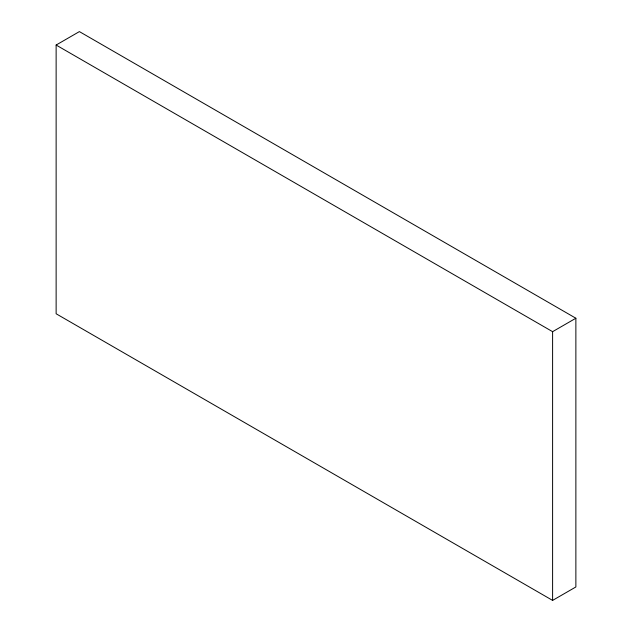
<?xml version="1.0" encoding="UTF-8"?>
<svg xmlns="http://www.w3.org/2000/svg" width="632" height="632" viewBox="0 0 632 632"><rect width="100%" height="100%" fill="white"/><g stroke="black" fill="none" stroke-linecap="round" stroke-linejoin="round"><path stroke-width="0.95" d="M56.13 45.038L79.395 31.6L575.871 318.236L575.871 586.962L552.605 600.4L56.13 313.764L56.13 45.038L552.605 331.674L575.871 318.236M552.605 331.674L552.605 600.4"/></g></svg>
